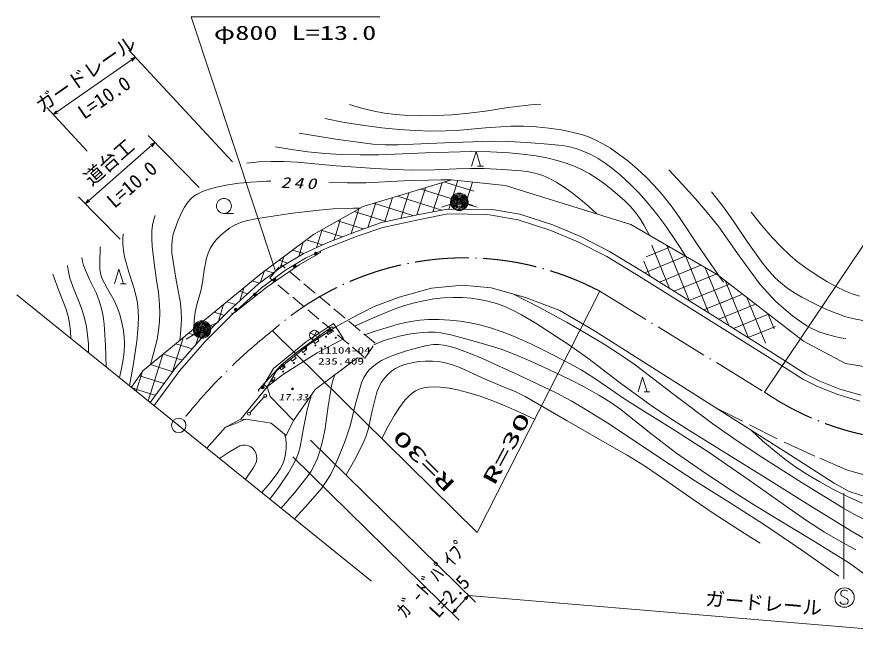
# Model space of a CAD drawing. Units: millimetres, scale not verified. Extents: x 69391 to 709391, y -64 to 359936.
# Drawn here: x 377576 to 463531, y 246752 to 309809 of the extents above; entities that cross this region are included whole.
import ezdxf
from ezdxf.enums import TextEntityAlignment as Align

# ---------------------------------------------------------------- set-up
doc = ezdxf.new("R2010")
doc.units = ezdxf.units.MM
doc.header["$LTSCALE"] = 1000
for name, pattern in [('USER1', [7.000001, 5.508197, -0.688525, 0.114754, -0.688525]), ('USER6', [4, 3.2, -0.8]), ('USER7', [2, 1.5, -0.5])]:
    doc.linetypes.add(name, pattern=pattern)
for name, color, linetype, lineweight in [('S-SUV', 7, 'Continuous', 13), ('S-SUV-HICN', 1, 'Continuous', 13), ('S-SUV-LWCN', 7, 'Continuous', 13), ('S-SUV-ROAD', 7, 'Continuous', 13)]:
    doc.layers.add(name, color=color, linetype=linetype, lineweight=lineweight)
doc.styles.add('ＭＳ ゴシック', font='')
doc.styles.get('ＭＳ ゴシック').set_extended_font_data('MS Gothic')

# ---------------------------------------------------------------- blocks, each defined once
blk = doc.blocks.new('BUHIN20')
at = {"color": 7, "linetype": 'Continuous', "lineweight": 13}
blk.add_line((146, -746), (746, -746), dxfattribs=at)
blk.add_lwpolyline([(-458, -746), (0, 750), (458, -746)], dxfattribs=at)
blk = doc.blocks.new('BUHIN22')
at = {"color": 7, "linetype": 'Continuous', "lineweight": 13}
blk.add_line((0, -765), (995, -765), dxfattribs=at)
blk.add_circle((0, 0), 765, dxfattribs=at)
blk = doc.blocks.new('BUHIN23')
at = {"color": 7, "linetype": 'Continuous', "lineweight": 13}
for radius in [896, 792, 688, 580, 477, 351, 243, 140, 27]:
    blk.add_circle((0, 0), radius, dxfattribs=at)
blk = doc.blocks.new('BUHIN27')
at = {"color": 7, "linetype": 'Continuous', "lineweight": 13}
blk.add_lwpolyline([(310, 645), (255, 705), (180, 740), (75, 760), (-80, 760), (-210, 725), (-320, 650), (-385, 540), (-390, 425), (-385, 350), (-345, 250), (-275, 195), (270, -120), (330, -210), (370, -335), (360, -455), (325, -550), (255, -640), (100, -685), (-130, -685), (-230, -670), (-325, -625), (-405, -550), (-475, -435)], dxfattribs=at)
blk.add_circle((0, 0), 995, dxfattribs=at)
blk = doc.blocks.new('BUHIN31')
at = {"color": 7, "linetype": 'Continuous', "lineweight": 13}
for radius in [746, 22.5]:
    blk.add_circle((0, 0), radius, dxfattribs=at)
blk = doc.blocks.new('BUHIN33')
at = {"color": 7, "linetype": 'Continuous', "lineweight": 13}
blk.add_lwpolyline([(-194, -158), (-36, -352), (352, -36), (194, 158)], dxfattribs=at)
blk = doc.blocks.new('BUHIN34')
at = {"color": 7, "linetype": 'Continuous', "lineweight": 13}
blk.add_lwpolyline([(-209, -137), (-72, -346), (346, -72), (209, 137)], dxfattribs=at)
blk = doc.blocks.new('BUHIN44')
at = {"color": 7, "linetype": 'Continuous', "lineweight": 13}
for p, q in [((-498, 0), (498, 0)), ((0, 498), (0, -498))]:
    blk.add_line(p, q, dxfattribs=at)
blk.add_circle((0, 0), 498, dxfattribs=at)
blk = doc.blocks.new('BUHIN50')
at = {"color": 7, "linetype": 'Continuous', "lineweight": 13}
for radius in [149, 132, 115, 96.8, 79.5, 58.5, 40.5, 23.2, 4.5]:
    blk.add_circle((61, 136), radius, dxfattribs=at)
blk = doc.blocks.new('BUHIN51')
at = {"color": 7, "linetype": 'Continuous', "lineweight": 13}
for radius in [149, 132, 115, 96.8, 79.5, 58.5, 40.5, 23.2, 4.5]:
    blk.add_circle((32, 146), radius, dxfattribs=at)
blk = doc.blocks.new('BUHIN53')
at = {"color": 7, "linetype": 'Continuous', "lineweight": 13}
blk.add_circle((0, 0), 149, dxfattribs=at)
blk = doc.blocks.new('BUHIN55')
at = {"color": 7, "linetype": 'Continuous', "lineweight": 13}
for radius in [149, 132, 115, 96.8, 79.5, 58.5, 40.5, 23.2, 4.5]:
    blk.add_circle((-55, -139), radius, dxfattribs=at)
blk = doc.blocks.new('BUHIN56')
at = {"color": 7, "linetype": 'Continuous', "lineweight": 13}
for radius in [149, 132, 115, 96.8, 79.5, 58.5, 40.5, 23.2, 4.5]:
    blk.add_circle((-65, -134), radius, dxfattribs=at)

msp = doc.modelspace()

# ---------------------------------------------------------------- linework, layer by layer
at = {"layer": 'S-SUV'}
for p, q in [((395453, 309809), (414789, 309809)), ((395453, 309809), (404095, 283732)), ((389050, 306393), (399686, 294944)), ((381324, 299781), (389731, 305660)), ((384785, 296055), (380644, 300514)), ((391034, 297649), (396290, 292321)), ((384600, 290644), (391737, 296937)), ((454240, 271348), (471312, 296747)), ((413081, 290382), (422153, 293087)), ((419476, 292289), (418599, 289502)), ((421175, 292795), (420240, 289824)), ((421458, 292880), (424424, 291946)), ((422786, 293024), (421869, 290110)), ((422153, 293087), (427659, 292536)), ((424278, 292874), (423401, 290086)), ((427659, 292536), (440510, 288538)), ((416612, 291435), (421163, 290002)), ((417777, 291782), (416948, 289147)), ((419035, 292157), (424379, 290475)), ((388170, 287025), (383898, 291356)), ((414380, 290769), (413600, 288291)), ((414189, 290712), (418264, 289430)), ((416079, 291276), (415297, 288792)), ((422079, 290594), (421121, 290307)), ((423802, 290592), (424760, 290303)), ((408006, 287509), (413081, 290382)), ((412640, 290132), (411847, 287611)), ((412166, 289864), (415460, 288827)), ((418782, 289541), (421730, 290112)), ((421730, 290112), (426531, 290038)), ((426531, 290038), (429135, 289599)), ((410767, 289072), (410270, 287491)), ((410480, 288910), (413084, 288090)), ((414950, 288718), (418782, 289541)), ((418882, 289051), (415086, 288235)), ((421774, 289611), (418882, 289051)), ((425821, 289549), (421774, 289611)), ((428990, 289015), (425821, 289549)), ((432316, 287917), (428990, 289015)), ((429135, 289599), (432526, 288480)), ((408895, 288012), (408310, 286155)), ((408794, 287955), (410970, 287271)), ((412402, 287826), (414950, 288718)), ((415086, 288235), (412576, 287357)), ((432526, 288480), (435361, 287301)), ((440510, 288538), (449361, 283391)), ((402607, 283487), (408006, 287509)), ((409303, 286624), (412402, 287826)), ((412576, 287357), (409501, 286165)), ((410270, 287491), (410094, 286931)), ((435109, 286756), (432316, 287917)), ((435361, 287301), (438351, 285774)), ((406949, 286722), (406481, 285235)), ((406944, 285509), (409303, 286624)), ((407260, 286953), (408904, 286436)), ((438058, 285250), (435109, 286756)), ((442691, 286411), (444495, 281985)), ((444207, 286389), (446510, 280737)), ((404833, 284261), (406944, 285509)), ((405859, 285909), (407019, 285544)), ((409501, 286165), (407179, 285066)), ((408306, 285416), (408522, 285541)), ((438351, 285774), (441619, 283784)), ((444528, 286202), (442084, 285206)), ((404457, 284865), (405370, 284578)), ((404939, 285224), (404577, 284074)), ((407179, 285066), (405108, 283843)), ((441304, 283274), (438058, 285250)), ((441859, 284758), (442473, 283250)), ((446113, 285280), (441945, 283581)), ((446181, 285240), (448539, 279455)), ((402345, 282443), (404833, 284261)), ((402928, 283726), (402578, 282613)), ((405108, 283843), (402661, 282054)), ((403056, 283822), (403878, 283563)), ((441619, 283784), (454866, 275497)), ((447699, 284358), (443463, 282631)), ((448155, 284092), (450561, 278190)), ((390493, 273528), (402607, 283487)), ((454545, 274990), (441304, 283274)), ((449284, 283436), (444980, 281681)), ((449361, 283391), (458212, 276575)), ((399334, 279718), (402345, 282443)), ((402661, 282054), (399680, 279356)), ((400862, 282052), (400443, 280721)), ((401719, 282757), (402457, 282525)), ((416770, 281083), (420108, 281999)), ((420108, 281999), (423258, 282326)), ((423258, 282326), (426203, 282032)), ((426203, 282032), (429736, 281050)), ((450628, 282415), (446498, 280732)), ((450216, 282733), (452583, 276925)), ((377576, 281330), (413929, 251997)), ((400413, 281683), (401224, 281428)), ((414218, 280134), (416770, 281083)), ((437353, 281685), (424788, 256959)), ((451960, 281390), (448016, 279782)), ((398785, 280345), (398240, 278611)), ((399107, 280610), (400007, 280326)), ((429736, 281050), (433237, 279709)), ((453291, 280364), (449534, 278833)), ((450934, 280971), (449642, 280445)), ((452411, 281042), (454321, 276357)), ((396490, 276841), (399334, 279718)), ((399680, 279356), (396856, 276501)), ((397801, 279536), (398833, 279211)), ((399926, 279526), (400122, 279681)), ((411896, 278923), (414218, 280134)), ((433237, 279709), (436803, 277615)), ((396709, 278638), (395948, 276220)), ((397388, 278141), (398297, 278557)), ((410268, 278040), (411896, 278923)), ((454623, 279339), (451052, 277883)), ((455219, 277849), (454607, 279351)), ((396495, 278462), (397713, 278078)), ((403791, 277648), (424788, 256959)), ((410048, 278375), (407272, 276550)), ((407509, 276227), (410268, 278040)), ((410268, 278040), (407509, 276227)), ((409690, 277906), (409487, 277760)), ((455350, 278067), (452570, 276934)), ((394632, 276931), (393498, 273325)), ((393893, 273864), (396490, 276841)), ((395796, 277306), (394938, 276793)), ((395189, 277388), (396593, 276946)), ((436803, 277615), (456881, 264879)), ((393882, 276314), (395567, 275784)), ((396856, 276501), (394283, 273552)), ((407272, 276550), (403881, 273789)), ((404192, 273526), (407509, 276227)), ((407509, 276227), (404192, 273526)), ((458212, 276575), (462545, 274301)), ((392556, 275223), (391055, 270454)), ((392576, 275240), (394551, 274619)), ((454866, 275497), (458473, 273191)), ((458175, 272669), (454545, 274990)), ((462545, 274301), (465768, 273750)), ((389329, 271847), (390493, 273528)), ((390474, 273501), (389827, 271445)), ((391268, 270282), (393893, 273864)), ((391270, 274167), (393581, 273439)), ((394283, 273552), (391657, 269968)), ((403881, 273789), (402911, 272082)), ((403259, 271884), (404192, 273526)), ((404192, 273526), (403259, 271884)), ((390151, 273034), (392697, 272233)), ((459649, 271916), (458175, 272669)), ((458473, 273191), (459895, 272465)), ((389408, 271783), (389886, 271632)), ((389886, 271632), (391287, 271192)), ((402681, 271943), (402512, 271759)), ((461752, 271101), (459649, 271916)), ((459895, 272465), (461944, 271669)), ((461944, 271669), (464144, 271028)), ((391287, 271192), (391813, 271026)), ((402952, 270855), (401485, 269242)), ((464011, 270442), (461752, 271101)), ((398966, 267778), (400530, 268584)), ((397060, 265609), (398966, 267778)), ((407674, 266434), (424613, 249825)), ((456881, 264879), (461364, 262033)), ((422944, 247990), (405870, 264732)), ((461364, 262033), (462901, 261182)), ((462373, 261015), (462373, 252219)), ((462901, 261182), (465519, 260331)), ((423899, 250525), (422230, 248690)), ((423899, 250525), (508019, 243433))]:
    msp.add_line(p, q, dxfattribs=at)
at = {"layer": 'S-SUV', "linetype": 'USER7'}
for p, q in [((403517, 283042), (404672, 284423)), ((414306, 276361), (404672, 284423)), ((413151, 274980), (403517, 283042)), ((413248, 274840), (414306, 276361))]:
    msp.add_line(p, q, dxfattribs=at)
at = {"layer": 'S-SUV', "linetype": 'USER1'}
msp.add_line((437353, 281685), (454240, 271348), dxfattribs=at)
at = {"layer": 'S-SUV', "linetype": 'USER6'}
for p, q in [((449108, 269813), (456477, 266110)), ((456477, 266110), (459895, 264580)), ((459895, 264580), (462743, 263369)), ((462743, 263369), (465306, 262622))]:
    msp.add_line(p, q, dxfattribs=at)
at = {"layer": 'S-SUV'}
for points in [[(389238, 305491), (389731, 305660), (389403, 305257)], [(381816, 299950), (381324, 299781), (381652, 300184)], [(391266, 296714), (391737, 296937), (391456, 296500)], [(385070, 290867), (384600, 290644), (384881, 291082)], [(400122, 279681), (403241, 282153), (406541, 284393), (408306, 285416)], [(408707, 285821), (408718, 285796), (408726, 285765), (408726, 285730), (408721, 285705), (408710, 285676), (408693, 285650), (408674, 285631), (408652, 285616), (408522, 285541)], [(399926, 279526), (399809, 279433), (399783, 279416), (399758, 279406), (399727, 279401), (399698, 279401), (399668, 279408), (399641, 279419), (399616, 279439), (399598, 279457)], [(409487, 277760), (406247, 275424), (404710, 274152), (402681, 271943)], [(409690, 277906), (409811, 277994), (409837, 278009), (409864, 278019), (409894, 278023), (409923, 278021), (409953, 278012), (409980, 278000), (410004, 277980), (410021, 277960)], [(403602, 272488), (403819, 272364), (404066, 272799), (403849, 272922)], [(402419, 271437), (402401, 271458), (402384, 271485), (402373, 271518), (402371, 271544), (402373, 271575), (402381, 271604), (402394, 271628), (402410, 271649), (402512, 271759)], [(423456, 250252), (423899, 250525), (423668, 250059)], [(422673, 248963), (422230, 248690), (422461, 249156)]]:
    msp.add_lwpolyline(points, dxfattribs=at)
for centre, radius in [((408231, 285545), 149), ((408231, 285545), 132), ((408231, 285545), 115), ((408231, 285545), 96.8), ((408231, 285545), 79.5), ((408231, 285545), 58.5), ((408231, 285545), 40.5), ((408231, 285545), 23.2), ((408231, 285545), 4.5), ((409282, 277026), 49.8), ((410277, 276924), 49.8), ((408185, 276133), 49.8), ((409180, 276031), 49.8), ((407089, 275240), 49.8), ((405992, 274347), 49.8), ((404895, 273454), 49.8), ((403799, 272561), 49.8), ((405835, 271688), 100), ((405835, 271688), 87.5), ((405835, 271688), 75), ((405835, 271688), 62.5), ((405835, 271688), 50), ((405835, 271688), 37.5), ((405834, 271688), 25), ((405835, 271688), 12.5)]:
    msp.add_circle(centre, radius, dxfattribs=at)
at = {"layer": 'S-SUV', "linetype": 'USER1'}
for centre, radius, start, end in [((423495, 255366), 29744, 62.23041, 131.48715), ((438194, 233983), 55589, 128.23431, 141.58298), ((470551, 295308), 28984, 235.75548, 302.37674)]:
    msp.add_arc(centre, radius, start, end, dxfattribs=at)
at = {"layer": 'S-SUV'}
msp.add_arc((410379, 277919), 49.8, 155.96784, 270.08053, dxfattribs=at)
at = {"layer": 'S-SUV-HICN'}
for points in [[(411672, 300823), (412928, 300451), (414207, 300135), (415286, 299938), (416387, 299799), (417676, 299704), (418970, 299668), (420594, 299691), (422211, 299775), (423921, 299924), (425636, 300134), (427950, 300497), (430277, 300800), (430786, 300835), (431294, 300854)], [(444423, 294116), (445805, 292662), (447143, 291167), (448361, 289749), (449531, 288294), (451638, 285322), (453796, 282383), (454560, 281513), (455370, 280682), (456203, 279913), (457086, 279180), (457815, 278642), (458584, 278151), (459234, 277800), (459915, 277502), (460673, 277241), (461451, 277038), (462009, 276926), (462574, 276837)], [(409562, 292822), (411463, 292781), (413371, 292800), (417207, 292987), (421041, 293114), (421597, 293102), (422153, 293087)], [(394279, 276640), (394403, 277718), (394466, 278792), (394445, 279624), (394363, 280454), (393894, 283013), (393484, 285591), (393467, 286247), (393511, 286910), (393623, 287519), (393797, 288130), (394115, 288961), (394494, 289781), (394784, 290318), (395125, 290822), (395410, 291144), (395737, 291422), (396152, 291685), (396612, 291903), (397315, 292148), (398051, 292340), (399226, 292580), (400387, 292756), (401566, 292878), (402765, 292940), (403195, 292955), (403634, 292967)], [(386725, 273947), (386666, 276129), (386546, 278326), (386435, 279135), (386265, 279933), (386036, 280709), (385747, 281469), (385042, 282890), (384403, 284310), (384305, 284723), (384245, 285143)], [(406037, 258365), (407460, 259921), (408839, 261518), (409308, 262185), (409731, 262894), (410193, 263803), (410607, 264751), (411228, 266375), (411789, 268010), (412317, 270148), (412908, 272291), (413125, 272778), (413399, 273242), (413681, 273599), (414015, 273925), (414479, 274278), (414983, 274585), (415675, 274928), (416390, 275215), (417631, 275617), (418914, 275968), (419600, 276124), (420295, 276221), (420806, 276228), (421317, 276176), (422002, 276033), (422689, 275827), (424064, 275316), (425403, 274755), (429108, 273070), (432797, 271326), (434413, 270451), (436011, 269518), (438159, 268179), (440282, 266784), (443706, 264479), (447162, 262226), (450711, 260009), (454229, 257740), (458051, 255147), (461842, 252506)], [(452947, 267375), (454057, 266342), (455209, 265354), (456311, 264490), (457457, 263668), (458661, 262881), (459894, 262146), (461305, 261380), (462747, 260666), (464247, 259983)]]:
    msp.add_lwpolyline(points, dxfattribs=at)
at = {"layer": 'S-SUV-LWCN'}
for points in [[(409160, 299387), (411187, 298991), (413225, 298654), (414999, 298422), (416789, 298250), (418426, 298147), (420076, 298105), (421545, 298126), (423022, 298208), (425620, 298431), (428236, 298595), (429533, 298593), (430831, 298530), (432108, 298409), (433382, 298228), (434358, 298036), (435328, 297784), (436106, 297526), (436870, 297207), (437662, 296802), (438435, 296339), (439347, 295713), (440225, 295038), (441175, 294232), (442089, 293377), (442931, 292509), (443735, 291594), (444649, 290431), (445514, 289234), (447448, 286313), (449435, 283424), (449725, 283017), (450017, 282611)], [(406525, 297881), (410298, 297283), (414075, 296746), (415349, 296682), (416627, 296678), (421428, 296899), (426232, 297061), (428014, 297027), (429807, 296933), (431657, 296802), (433512, 296611), (434258, 296475), (435000, 296278), (435714, 296018), (436417, 295697), (437174, 295281), (437899, 294814), (438727, 294201), (439517, 293540), (440460, 292658), (441365, 291727), (442294, 290683), (443178, 289600), (444104, 288360), (444982, 287084), (445585, 286165), (446181, 285240)], [(404091, 296489), (405751, 296204), (407424, 295978), (409146, 295812), (410872, 295706), (412790, 295651), (414709, 295657), (419471, 295868), (424241, 296019), (426148, 295976), (428055, 295873), (429437, 295744), (430825, 295553), (431909, 295351), (432982, 295090), (433903, 294810), (434812, 294470), (435550, 294136), (436267, 293746), (437109, 293211), (437920, 292623), (438923, 291814), (439895, 290953), (440489, 290358), (441043, 289718), (441496, 289091), (441902, 288428), (442175, 287928), (442437, 287418)], [(401156, 294811), (402399, 294930), (403643, 294989), (404969, 294973), (406306, 294897), (410314, 294551), (414321, 294266), (416249, 294149), (418188, 294091), (420413, 294127), (422647, 294223), (424074, 294270), (425496, 294256), (427382, 294174), (429287, 294031), (430070, 293919), (430837, 293748), (431489, 293537), (432131, 293265), (432877, 292874), (433596, 292429), (434507, 291785), (435378, 291096), (436218, 290372), (437044, 289617)], [(448803, 291868), (449947, 290393), (451041, 288884), (452526, 286697), (454070, 284531), (454678, 283784), (455336, 283073), (455888, 282555), (456485, 282078), (457252, 281556), (458056, 281083), (459310, 280430), (460596, 279830), (461567, 279430), (462565, 279083), (463424, 278855), (464306, 278682)], [(395729, 277833), (395762, 278694), (395854, 279544), (396027, 280331), (396263, 281118), (396473, 281858), (396626, 282617), (396801, 283846), (397037, 285070), (397197, 285584), (397413, 286074), (397686, 286524), (398012, 286944), (398445, 287397), (398928, 287814), (399426, 288172), (399952, 288476), (400510, 288716), (401090, 288899), (402099, 289119), (403135, 289283), (405856, 289677), (408582, 290011), (410026, 290126), (411473, 290180), (412102, 290186), (412731, 290183)], [(452852, 289790), (453930, 288458), (455059, 287159), (455914, 286257), (456818, 285393), (457613, 284711), (458451, 284071), (459509, 283359), (460607, 282691), (461550, 282169), (462517, 281702), (463231, 281419), (463963, 281193)], [(391270, 274167), (391643, 275442), (391959, 276742), (392118, 277658), (392219, 278592), (392251, 279459), (392224, 280325), (392101, 281566), (391917, 282813), (391659, 284548), (391459, 286314), (391416, 287101), (391434, 287880), (391504, 288457), (391635, 289026), (391697, 289232), (391769, 289444)], [(389149, 271992), (389539, 274272), (389871, 276576), (389985, 277743), (390039, 278928), (390021, 279710), (389943, 280494), (389793, 281284), (389581, 282072), (389076, 283629), (388625, 285211), (388508, 285864), (388451, 286529), (388449, 287041), (388479, 287564)], [(388093, 272844), (388325, 273761), (388498, 274695), (388587, 275491), (388616, 276302), (388583, 277063), (388488, 277829), (388325, 278624), (388100, 279414), (387847, 280129), (387536, 280822), (386881, 281924), (386286, 283043), (386162, 283496), (386095, 283967), (386078, 284899), (386120, 285845), (386131, 286036), (386142, 286227)], [(384932, 275395), (384918, 276299), (384844, 277200), (384708, 278067), (384511, 278925), (384234, 279848), (383899, 280755), (383432, 281892), (383029, 283032), (382880, 283661), (382791, 284301), (382790, 284311)], [(383117, 276859), (383085, 277622), (382994, 278378), (382831, 279145), (382607, 279912), (381919, 281676), (381263, 283438)], [(428442, 281409), (431222, 279983), (433988, 278496), (435961, 277373), (437912, 276193), (439465, 275188), (440984, 274134), (444942, 271101), (448935, 268100), (451430, 266368), (453967, 264681), (458090, 262059), (462248, 259485), (463391, 258846), (464563, 258260)], [(412182, 278109), (414213, 279000), (416266, 279836), (417235, 280180), (418223, 280467), (419276, 280710), (420342, 280894), (421334, 281005), (422341, 281056), (423241, 281047), (424149, 280979), (425021, 280856), (425882, 280673), (426748, 280420), (427594, 280109), (428474, 279721), (429326, 279278), (430724, 278444), (432099, 277553), (434126, 276216), (436122, 274826), (439345, 272380), (442604, 269982), (444376, 268788), (446190, 267639), (450423, 265011), (454663, 262371), (458880, 259720), (463135, 257100), (464394, 256404)], [(413208, 277206), (414312, 277609), (415432, 277953), (416691, 278302), (417970, 278594), (418882, 278716), (419801, 278779), (420884, 278787), (421966, 278735), (423039, 278627), (424103, 278458), (425136, 278227), (426154, 277936), (427337, 277534), (428508, 277072), (430328, 276252), (432132, 275373), (433802, 274533), (435448, 273636), (436747, 272816), (438023, 271938), (439812, 270710), (441644, 269527), (445113, 267379), (448548, 265180), (452648, 262336), (456729, 259449), (458546, 258207), (460394, 257017), (461973, 256078), (463592, 255184)], [(414168, 276213), (415038, 276564), (415934, 276860), (416949, 277122), (417978, 277325), (418851, 277443), (419737, 277501), (420391, 277489), (421054, 277417), (422072, 277218), (423093, 276956), (425171, 276376), (427220, 275742), (428560, 275250), (429879, 274701), (432119, 273685), (434344, 272609), (435801, 271859), (437237, 271052), (438381, 270340), (439500, 269573), (442286, 267352), (445109, 265178), (447764, 263326), (450463, 261515), (452914, 259947), (455397, 258429), (459193, 256145), (462953, 253813), (464714, 252529)], [(411350, 262878), (412223, 264446), (413052, 266061), (413359, 266788), (413609, 267532), (414019, 269444), (414490, 271351), (414705, 271869), (414981, 272371), (415276, 272789), (415619, 273170), (415999, 273499), (416415, 273780), (416879, 274011), (417375, 274190), (418064, 274361), (418771, 274475), (419480, 274538), (420186, 274540), (420840, 274476), (421498, 274351), (422259, 274142), (423003, 273875), (425280, 272831), (427594, 271837), (428655, 271402), (429691, 270913), (433998, 268404), (438335, 265925), (440146, 264884), (441926, 263791), (444428, 262106), (446907, 260363), (449085, 258873), (451295, 257433), (452526, 256650), (453768, 255867)], [(404685, 259456), (406043, 261040), (407361, 262669), (407756, 263266), (408100, 263893), (408400, 264588), (408645, 265308), (408948, 266461), (409192, 267632), (409507, 269897), (409882, 272161), (410019, 272646), (410187, 273118)], [(414998, 266606), (415620, 267812), (416292, 268985), (416801, 269762), (417367, 270515), (417720, 270905), (418110, 271246), (418450, 271468), (418829, 271641), (419301, 271782), (419800, 271867), (420414, 271902), (421023, 271876), (421895, 271761), (422760, 271586), (423922, 271296), (425072, 270947), (426365, 270473), (427648, 269938), (429179, 269249), (430706, 268532)], [(403523, 260394), (404496, 261719), (405431, 263093), (405854, 263798), (406222, 264527), (406452, 265117), (406628, 265737), (406959, 267642), (407349, 269527), (407558, 270296), (407775, 271079)], [(398966, 267778), (399656, 268003), (400330, 268287), (400628, 268424), (400928, 268560)], [(405039, 267078), (405150, 266610), (405201, 266127), (405202, 265583), (405141, 265037), (405019, 264521), (404836, 264012), (404585, 263491), (404281, 262999), (403508, 262017), (402691, 261065)], [(398349, 264568), (399369, 265231), (400430, 265849), (400710, 265909), (401003, 265911), (401284, 265855), (401557, 265737), (401770, 265580), (401948, 265372), (402081, 265120), (402158, 264846), (402177, 264552), (402136, 264253), (402022, 263923), (401853, 263619), (401427, 263025), (401009, 262422)]]:
    msp.add_lwpolyline(points, dxfattribs=at)
at = {"layer": 'S-SUV-ROAD'}
for p, q in [((410268, 278040), (410048, 278375)), ((411073, 276802), (410268, 278040)), ((408377, 275391), (411073, 276802)), ((404817, 273130), (408377, 275391)), ((412492, 274854), (408170, 271625)), ((413248, 274840), (412492, 274854)), ((403259, 271884), (404817, 273130)), ((400530, 268584), (403259, 271884)), ((403259, 271884), (402911, 272082)), ((403549, 270913), (403259, 271884)), ((408170, 271625), (405944, 268444)), ((405944, 268444), (403549, 270913)), ((401494, 268497), (400530, 268584)), ((403669, 268188), (401494, 268497)), ((405177, 266924), (403669, 268188)), ((405944, 268444), (405177, 266924))]:
    msp.add_line(p, q, dxfattribs=at)

# ---------------------------------------------------------------- block references
at = {"layer": 'S-SUV'}
for name, p in [('BUHIN20', (424662, 295246)), ('BUHIN23', (422941, 290853)), ('BUHIN22', (398809, 290429)), ('BUHIN20', (388051, 283203)), ('BUHIN23', (396569, 277767)), ('BUHIN34', (409578, 277587)), ('BUHIN34', (408199, 276680)), ('BUHIN33', (406956, 275777)), ('BUHIN33', (405851, 274877)), ('BUHIN33', (404745, 273976)), ('BUHIN20', (441731, 272123)), ('BUHIN31', (394177, 267935)), ('BUHIN27', (462434, 250301))]:
    msp.add_blockref(name, p, dxfattribs=at)
at = {"layer": 'S-SUV', "rotation": 240}
for name, p in [('BUHIN56', (406159, 284133)), ('BUHIN56', (404089, 282728)), ('BUHIN55', (402083, 281235)), ('BUHIN55', (400122, 279681)), ('BUHIN44', (408094, 277188)), ('BUHIN50', (409487, 277760)), ('BUHIN50', (407057, 276008)), ('BUHIN51', (404708, 274150)), ('BUHIN51', (402681, 271943)), ('BUHIN53', (403053, 270966)), ('BUHIN53', (401385, 269131))]:
    msp.add_blockref(name, p, dxfattribs=at)

# ---------------------------------------------------------------- texts
at = {"layer": 'S-SUV', "style": 'ＭＳ ゴシック'}
for s, height, width, p in [('φ800 L=13.0', 1466, 1.45, (397773, 306995)), ('11104-04', 659.8, 1.5, (408477, 275105)), ('235.409', 659.8, 1.5, (408461, 273980))]:
    msp.add_text(s, height=height, dxfattribs=dict(at, width=width)).set_placement(p, align=Align.BOTTOM_LEFT)
for s, rotation, p in [('ガードレール', 34.9, (380387, 299571)), ('L=10.0', 34.5, (384733, 298872)), ('道台工', 40.9, (385533, 292077)), ('L=10.0', 40.9, (387881, 289779)), ('ｶﾞ-ﾄﾞﾊﾟｲﾌﾟ', 48, (417773, 247853)), ('L=2.5', 47.3, (421097, 247803)), ('ガードレール', 355.1, (448070, 249073))]:
    msp.add_text(s, height=1466, rotation=rotation, dxfattribs=at).set_placement(p, align=Align.BOTTOM_LEFT)
at = {"layer": 'S-SUV', "style": 'ＭＳ ゴシック', "oblique": 15, "width": 1.35}
msp.add_text('17.33', height=659.8, dxfattribs=at).set_placement((404400, 270304), align=Align.BOTTOM_LEFT)
at = {"layer": 'S-SUV', "style": 'ＭＳ ゴシック', "width": 2}
for rotation, p in [(61.8, (426935, 261513)), (135, (422922, 262316))]:
    msp.add_text('R=30', height=1466, rotation=rotation, dxfattribs=at).set_placement(p, align=Align.BOTTOM_LEFT)
at = {"layer": 'S-SUV', "insert": (404577, 292276), "char_height": 1100, "attachment_point": 7, "rotation": 357.8, "style": 'ＭＳ ゴシック'}
msp.add_mtext('\\T1.33;\\W1.35;\\Q15;240', dxfattribs=at)

doc.saveas('drawing.dxf')
